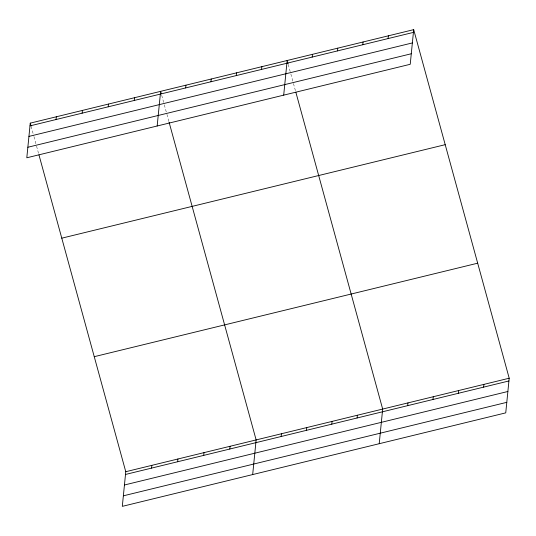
<?xml version="1.0" encoding="UTF-8"?>
<svg xmlns="http://www.w3.org/2000/svg" width="536" height="536" viewBox="0 0 536 536"><rect width="100%" height="100%" fill="white"/><g stroke="black" fill="none" stroke-linecap="round" stroke-linejoin="round"><path stroke-width="0.4" stroke-dasharray="2.68 2.01" d="M288.241 64.467L290.633 73.191M290.854 73.981L292.81 81.124M293.46 83.502L295.631 91.435M161.711 95.321L164.103 104.044M164.318 104.835L166.495 112.768M166.931 114.356L169.101 122.288M31.128 126.315L33.735 135.836M33.956 136.626L35.912 143.769M36.562 146.147L38.733 154.08"/><path stroke-width="0.8" d="M30.257 123.139L26.8 157.785L410.228 64.287L413.692 29.648L30.257 123.139L30.907 125.518M56.059 119.528L56.334 116.781M82.129 113.17L82.403 110.423M108.205 106.811L108.48 104.064M134.275 100.46L134.549 97.706M157.169 125.994L160.626 91.355L161.276 93.733M38.954 154.871L125.772 471.714L122.309 506.353L505.743 412.861L509.2 378.215L413.692 29.648M185.657 87.931L185.932 85.184M151.567 468.102L151.842 465.355M210.963 81.76L211.238 79.013M177.644 461.744L177.919 458.997M236.269 75.589L236.544 72.842M203.714 455.386L203.988 452.639M261.575 69.419L261.849 66.672M229.79 449.027L230.065 446.28M283.698 95.14L287.155 60.501L288.026 63.67M252.677 474.568L256.134 439.922L169.101 122.288M312.187 57.077L312.461 54.33M281.166 436.498L281.44 433.751M337.492 50.907L337.767 48.16M306.471 430.328L306.746 427.581M362.798 44.736L363.073 41.989M331.784 424.157L332.052 421.41M388.111 38.565L388.379 35.818M357.09 417.986L357.365 415.239M379.213 443.714L382.671 409.068L295.852 92.232M407.702 405.645L407.976 402.898M433.008 399.474L433.282 396.727M458.313 393.303L458.588 390.556M483.619 387.133L483.894 384.386M29.983 125.886L413.417 32.395M28.931 136.412L412.365 42.92M27.852 147.259L411.28 53.761M61.774 238.172L445.208 144.673M94.249 356.681L477.683 263.189M125.772 471.714L509.2 378.215M125.498 474.461L508.925 380.962M124.446 484.986L507.873 391.488M123.36 495.827L506.795 402.335"/></g></svg>
